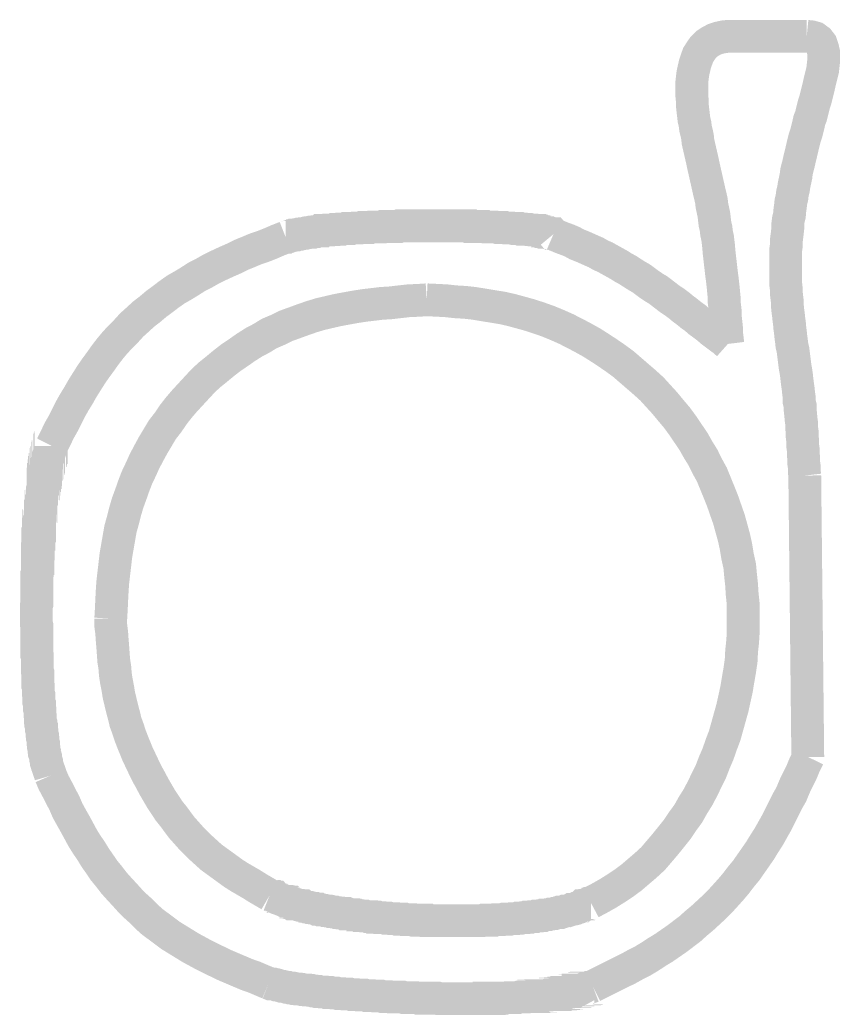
# Model space of a CAD drawing. Extents: x 0.54 to 10.46, y 0.74 to 7.76.
# Drawn here: x 8.7985 to 8.8852, y 5.8581 to 5.9634 of the extents above; entities that cross this region are included whole.
import ezdxf

# ---------------------------------------------------------------- set-up
doc = ezdxf.new("R2010")
doc.units = 0
doc.layers.get('0').update_dxf_attribs({"linetype": 'CONTINUOUS'})

msp = doc.modelspace()

# ---------------------------------------------------------------- linework, layer by layer
at = {"color": 0, "const_width": 0.00347}
for points in [[(8.87392, 5.96169), (8.87343, 5.96169), (8.87294, 5.96164), (8.87244, 5.96153), (8.87196, 5.96137), (8.87153, 5.96115), (8.87115, 5.96089), (8.87076, 5.9605), (8.8705, 5.96013), (8.87022, 5.95969), (8.87007, 5.95925), (8.8699, 5.95876), (8.86968, 5.95779), (8.86962, 5.95731), (8.86957, 5.95687), (8.86957, 5.95535), (8.86962, 5.95486), (8.86962, 5.95437), (8.86979, 5.9529), (8.8699, 5.95242), (8.86996, 5.95193), (8.87007, 5.9515), (8.87017, 5.95101), (8.87022, 5.95053), (8.87067, 5.94857), (8.87076, 5.94814), (8.87142, 5.94521), (8.87153, 5.94476), (8.87164, 5.94428), (8.87169, 5.94379), (8.8719, 5.94282), (8.87201, 5.94185), (8.87213, 5.94135), (8.87218, 5.94086), (8.87229, 5.94038), (8.87235, 5.93989), (8.8724, 5.93946), (8.87244, 5.93892), (8.87272, 5.93647), (8.87278, 5.93604), (8.87289, 5.93506), (8.87294, 5.93451), (8.87299, 5.93403), (8.87299, 5.93354), (8.87304, 5.93311), (8.8731, 5.93261), (8.8731, 5.93207), (8.87326, 5.93061), (8.87326, 5.93012), (8.87338, 5.92914)], [(8.87392, 5.96169), (8.88172, 5.96169)], [(8.88151, 5.91521), (8.88146, 5.91564), (8.88146, 5.91613), (8.8814, 5.91656), (8.8814, 5.91704), (8.88135, 5.91749), (8.88135, 5.91797), (8.88129, 5.9184), (8.88129, 5.91889), (8.88124, 5.91932), (8.88124, 5.91982), (8.88118, 5.92025), (8.88118, 5.92074), (8.88112, 5.92117), (8.88108, 5.92165), (8.88103, 5.9221), (8.88103, 5.92258), (8.88092, 5.92301), (8.88092, 5.9235), (8.88086, 5.92393), (8.88081, 5.92443), (8.88069, 5.92529), (8.88064, 5.92578), (8.88058, 5.92622), (8.88049, 5.92671), (8.88043, 5.92719), (8.88032, 5.92806), (8.88026, 5.92854), (8.88015, 5.92899), (8.8801, 5.92947), (8.88004, 5.9299), (8.87999, 5.93039), (8.87993, 5.93083), (8.87989, 5.93132), (8.87983, 5.93175), (8.87978, 5.93224), (8.87972, 5.93267), (8.87967, 5.93317), (8.87967, 5.9336), (8.87961, 5.93408), (8.87956, 5.93451), (8.87956, 5.93494), (8.8795, 5.93544), (8.8795, 5.93913), (8.87956, 5.93956), (8.87956, 5.94006), (8.87967, 5.94092), (8.87972, 5.9414), (8.87972, 5.94185), (8.87978, 5.94233), (8.87989, 5.94276), (8.87993, 5.94325), (8.87999, 5.94368), (8.88004, 5.94417), (8.88015, 5.94461), (8.88021, 5.9451), (8.88032, 5.94553), (8.88038, 5.94596), (8.88049, 5.94646), (8.88058, 5.94689), (8.88064, 5.94738), (8.88086, 5.94824), (8.88097, 5.94874), (8.88118, 5.9496), (8.88129, 5.95008), (8.88151, 5.95096), (8.88167, 5.95144), (8.88189, 5.95231), (8.882, 5.95281), (8.88217, 5.95324), (8.88249, 5.95454), (8.88265, 5.95503), (8.88297, 5.95632), (8.88308, 5.95682), (8.8834, 5.95811), (8.88351, 5.9591), (8.88351, 5.95996), (8.8834, 5.96044), (8.88325, 5.96089), (8.88297, 5.96126), (8.8826, 5.96153), (8.88222, 5.96164), (8.88172, 5.96169)], [(8.85493, 5.94075), (8.85488, 5.94081), (8.85476, 5.94081), (8.85476, 5.94081), (8.85476, 5.94081), (8.85465, 5.94086), (8.85465, 5.94086), (8.8546, 5.94086), (8.85449, 5.94092), (8.85449, 5.94092), (8.85444, 5.94092), (8.85433, 5.94092), (8.85433, 5.94092), (8.85428, 5.94092), (8.85417, 5.94097), (8.85417, 5.94097), (8.85411, 5.94097), (8.854, 5.94097), (8.854, 5.94097), (8.85394, 5.94103), (8.85385, 5.94103), (8.85385, 5.94103), (8.85368, 5.94103), (8.85363, 5.94108), (8.85351, 5.94108), (8.85351, 5.94108), (8.85351, 5.94108), (8.8534, 5.94108), (8.8534, 5.94108), (8.85335, 5.94114), (8.85325, 5.94114), (8.85325, 5.94114), (8.85308, 5.94114), (8.85303, 5.94114), (8.85292, 5.94119), (8.85292, 5.94119), (8.85292, 5.94119), (8.85275, 5.94119), (8.85275, 5.94119), (8.85275, 5.94119), (8.8526, 5.94119), (8.8526, 5.94119), (8.8526, 5.94119), (8.85243, 5.94125), (8.85243, 5.94125), (8.85243, 5.94125), (8.85226, 5.94125), (8.85226, 5.94125), (8.85226, 5.94125), (8.85215, 5.94125), (8.85215, 5.94125), (8.85211, 5.94125), (8.85194, 5.94129), (8.85194, 5.94129), (8.85178, 5.94129), (8.85178, 5.94129), (8.85167, 5.94129), (8.85167, 5.94129), (8.85151, 5.94129), (8.85146, 5.94129), (8.85135, 5.94135), (8.85135, 5.94135), (8.85101, 5.94135), (8.85101, 5.94135), (8.85086, 5.94135), (8.85086, 5.94135), (8.85069, 5.94135), (8.85053, 5.9414), (8.85053, 5.9414), (8.85042, 5.9414), (8.85042, 5.9414), (8.85021, 5.9414), (8.85021, 5.9414), (8.8501, 5.9414), (8.8501, 5.9414), (8.85004, 5.9414), (8.84993, 5.9414), (8.84993, 5.9414), (8.84978, 5.94146), (8.84972, 5.94146), (8.84961, 5.94146), (8.84961, 5.94146), (8.84956, 5.94146), (8.84944, 5.94146), (8.84944, 5.94146), (8.84928, 5.94146), (8.84928, 5.94146), (8.84913, 5.94146), (8.84913, 5.94146), (8.84913, 5.94146), (8.84896, 5.94146), (8.84896, 5.94146), (8.84879, 5.94151), (8.84879, 5.94151), (8.84868, 5.94151), (8.84868, 5.94151), (8.84864, 5.94151), (8.84847, 5.94151), (8.84847, 5.94151), (8.84847, 5.94151), (8.84831, 5.94151), (8.84831, 5.94151), (8.84831, 5.94151), (8.84819, 5.94151), (8.84819, 5.94151), (8.84814, 5.94151), (8.84804, 5.94151), (8.84804, 5.94151), (8.84799, 5.94151), (8.84788, 5.94151), (8.84788, 5.94151), (8.84782, 5.94151), (8.84771, 5.94157), (8.84771, 5.94157), (8.84771, 5.94157), (8.84754, 5.94157), (8.84754, 5.94157), (8.84754, 5.94157), (8.84739, 5.94157), (8.84739, 5.94157), (8.84722, 5.94157), (8.84722, 5.94157), (8.84706, 5.94157), (8.84706, 5.94157), (8.84706, 5.94157), (8.84694, 5.94157), (8.84694, 5.94157), (8.8469, 5.94157), (8.84674, 5.94157), (8.84674, 5.94157), (8.84657, 5.94157), (8.84657, 5.94157), (8.84646, 5.94157), (8.84646, 5.94157), (8.8464, 5.94157), (8.84631, 5.94157), (8.84631, 5.94157), (8.84614, 5.94157), (8.84608, 5.94163), (8.84597, 5.94163), (8.84597, 5.94163), (8.84597, 5.94163), (8.84581, 5.94163), (8.84581, 5.94163), (8.84565, 5.94163), (8.8456, 5.94163), (8.84549, 5.94163), (8.84549, 5.94163), (8.84532, 5.94163), (8.84532, 5.94163), (8.84517, 5.94163), (8.84517, 5.94163), (8.84483, 5.94163), (8.84483, 5.94163), (8.84472, 5.94163), (8.84472, 5.94163), (8.8444, 5.94163), (8.84435, 5.94163), (8.84424, 5.94163), (8.84424, 5.94163), (8.84375, 5.94163), (8.84369, 5.94163), (8.84358, 5.94163), (8.84358, 5.94163), (8.84125, 5.94163), (8.84119, 5.94163), (8.8411, 5.94163), (8.8411, 5.94163), (8.8406, 5.94163), (8.84056, 5.94163), (8.84044, 5.94163), (8.84044, 5.94163), (8.84011, 5.94163), (8.84011, 5.94163), (8.83996, 5.94163), (8.83996, 5.94163), (8.83963, 5.94163), (8.83963, 5.94163), (8.83946, 5.94163), (8.83946, 5.94163), (8.83936, 5.94163), (8.83931, 5.94163), (8.83914, 5.94163), (8.83914, 5.94163), (8.83903, 5.94163), (8.83897, 5.94163), (8.83886, 5.94163), (8.83886, 5.94163), (8.83871, 5.94163), (8.83865, 5.94163), (8.83854, 5.94157), (8.83854, 5.94157), (8.83849, 5.94157), (8.83837, 5.94157), (8.83837, 5.94157), (8.83822, 5.94157), (8.83817, 5.94157), (8.83806, 5.94157), (8.83806, 5.94157), (8.83806, 5.94157), (8.83789, 5.94157), (8.83789, 5.94157), (8.83772, 5.94157), (8.83772, 5.94157), (8.83757, 5.94157), (8.83757, 5.94157), (8.83757, 5.94157), (8.8374, 5.94157), (8.8374, 5.94157), (8.8374, 5.94157), (8.83729, 5.94157), (8.83729, 5.94157), (8.83713, 5.94157), (8.83708, 5.94157), (8.83697, 5.94157), (8.83697, 5.94157), (8.83692, 5.94157), (8.83681, 5.94151), (8.83681, 5.94151), (8.83675, 5.94151), (8.83664, 5.94151), (8.83664, 5.94151), (8.83664, 5.94151), (8.83649, 5.94151), (8.83649, 5.94151), (8.83643, 5.94151), (8.83632, 5.94151), (8.83632, 5.94151), (8.83626, 5.94151), (8.83615, 5.94151), (8.83615, 5.94151), (8.83615, 5.94151), (8.83599, 5.94151), (8.83599, 5.94151), (8.83599, 5.94151), (8.83583, 5.94151), (8.83583, 5.94151), (8.83583, 5.94151), (8.83567, 5.94151), (8.83567, 5.94151), (8.83567, 5.94151), (8.83556, 5.94146), (8.83556, 5.94146), (8.8355, 5.94146), (8.83539, 5.94146), (8.83539, 5.94146), (8.83535, 5.94146), (8.83524, 5.94146), (8.83524, 5.94146), (8.83507, 5.94146), (8.83501, 5.94146), (8.8349, 5.94146), (8.8349, 5.94146), (8.83485, 5.94146), (8.83475, 5.94146), (8.83475, 5.94146), (8.83469, 5.94146), (8.83458, 5.94146), (8.83458, 5.94146), (8.83442, 5.9414), (8.83442, 5.9414), (8.83425, 5.9414), (8.83425, 5.9414), (8.83425, 5.9414), (8.8341, 5.9414), (8.8341, 5.9414), (8.83393, 5.9414), (8.83393, 5.9414), (8.83382, 5.9414), (8.83382, 5.9414), (8.83365, 5.94135), (8.83361, 5.94135), (8.83344, 5.94135), (8.83344, 5.94135), (8.83344, 5.94135), (8.83333, 5.94135), (8.83333, 5.94135), (8.83328, 5.94135), (8.83317, 5.94135), (8.83317, 5.94135), (8.83311, 5.94135), (8.83301, 5.94135), (8.83301, 5.94135), (8.83285, 5.94135), (8.83268, 5.94129), (8.83268, 5.94129), (8.83251, 5.94129), (8.83251, 5.94129), (8.83219, 5.94129), (8.83219, 5.94129), (8.83208, 5.94125), (8.83208, 5.94125), (8.83192, 5.94125), (8.83188, 5.94125), (8.83176, 5.94125), (8.83176, 5.94125), (8.8316, 5.94125), (8.83143, 5.94119), (8.83138, 5.94119), (8.83128, 5.94119), (8.83128, 5.94119), (8.83122, 5.94119), (8.83111, 5.94119), (8.83111, 5.94119), (8.83094, 5.94119), (8.83089, 5.94119), (8.83078, 5.94114), (8.83078, 5.94114), (8.83078, 5.94114), (8.83062, 5.94114), (8.83062, 5.94114), (8.83062, 5.94114), (8.83046, 5.94114), (8.83046, 5.94114), (8.8304, 5.94114), (8.83035, 5.94108), (8.83035, 5.94108), (8.83018, 5.94108), (8.83014, 5.94108), (8.83003, 5.94108), (8.83003, 5.94108), (8.82997, 5.94108), (8.82986, 5.94103), (8.82986, 5.94103), (8.82981, 5.94103), (8.82969, 5.94103), (8.82969, 5.94103), (8.82969, 5.94103), (8.82954, 5.94097), (8.82954, 5.94097), (8.82949, 5.94097), (8.82938, 5.94097), (8.82938, 5.94097), (8.82938, 5.94097), (8.82921, 5.94097), (8.82921, 5.94097), (8.82904, 5.94092), (8.82904, 5.94092), (8.82894, 5.94092), (8.82894, 5.94092), (8.82889, 5.94092), (8.82872, 5.94086), (8.82872, 5.94086), (8.82872, 5.94086), (8.82861, 5.94086), (8.82861, 5.94086), (8.82844, 5.94081), (8.82844, 5.94081), (8.82829, 5.94081), (8.82829, 5.94081), (8.82813, 5.94075), (8.82813, 5.94075), (8.82796, 5.94075), (8.82796, 5.94075), (8.82796, 5.94075), (8.82781, 5.94069), (8.82781, 5.94069), (8.82781, 5.94069), (8.82764, 5.94069), (8.82764, 5.94069), (8.82764, 5.94069), (8.82753, 5.94065), (8.82753, 5.94065), (8.82736, 5.94065), (8.82731, 5.94065), (8.82721, 5.9406), (8.82721, 5.9406), (8.82715, 5.9406), (8.82704, 5.94054), (8.82704, 5.94054), (8.82699, 5.94054), (8.82687, 5.94049), (8.82687, 5.94049), (8.82687, 5.94049), (8.82676, 5.94043), (8.82676, 5.94043), (8.82671, 5.94043), (8.82661, 5.94043), (8.82661, 5.94043)], [(8.87338, 5.92914), (8.87294, 5.92953), (8.87164, 5.9305), (8.87121, 5.93088), (8.87033, 5.93153), (8.86996, 5.93186), (8.86951, 5.93218), (8.86903, 5.93257), (8.8686, 5.93289), (8.86822, 5.93321), (8.86778, 5.93354), (8.86729, 5.93386), (8.866, 5.93485), (8.86556, 5.93511), (8.86507, 5.93544), (8.86421, 5.93608), (8.86372, 5.93636), (8.86322, 5.93668), (8.86279, 5.93696), (8.86231, 5.93722), (8.86187, 5.9375), (8.8604, 5.93832), (8.85992, 5.93853), (8.85943, 5.93881), (8.85796, 5.93946), (8.85742, 5.93967), (8.85693, 5.93994), (8.85644, 5.94015), (8.85596, 5.94032), (8.85542, 5.94054), (8.85493, 5.94075)], [(8.82661, 5.94043), (8.82579, 5.94011), (8.82503, 5.93978), (8.82422, 5.93946), (8.8234, 5.93918), (8.82264, 5.93886), (8.82183, 5.93853), (8.82107, 5.93815), (8.82032, 5.93782), (8.8195, 5.93744), (8.81874, 5.93707), (8.81799, 5.93664), (8.81722, 5.93625), (8.81646, 5.93576), (8.81575, 5.93533), (8.815, 5.9349), (8.81429, 5.9344), (8.81358, 5.93386), (8.81293, 5.93338), (8.81228, 5.93283), (8.81158, 5.93229), (8.81093, 5.93169), (8.81033, 5.93115), (8.80974, 5.9305), (8.80914, 5.9299), (8.80854, 5.92925), (8.808, 5.9286), (8.80751, 5.92796), (8.80701, 5.92725), (8.80653, 5.9266), (8.80604, 5.92589), (8.80556, 5.92513), (8.80512, 5.92443), (8.80469, 5.92367), (8.80425, 5.92296), (8.80382, 5.92219), (8.80306, 5.92068), (8.80263, 5.91992), (8.80225, 5.91911), (8.80186, 5.91835)], [(8.80811, 5.90007), (8.80817, 5.90104), (8.80821, 5.90196), (8.80826, 5.90294), (8.80832, 5.90386), (8.80843, 5.90483), (8.80854, 5.90576), (8.80865, 5.90674), (8.80897, 5.90858), (8.80914, 5.90956), (8.8094, 5.91049), (8.80963, 5.9114), (8.8099, 5.91233), (8.81022, 5.91319), (8.81054, 5.91411), (8.81088, 5.91499), (8.81131, 5.9159), (8.81168, 5.91672), (8.81213, 5.91758), (8.81261, 5.91846), (8.81358, 5.92008), (8.81418, 5.92085), (8.81472, 5.92165), (8.81532, 5.92242), (8.81592, 5.92312), (8.81788, 5.92524), (8.81858, 5.92589), (8.81933, 5.92649), (8.82004, 5.92708), (8.82081, 5.92768), (8.82161, 5.92822), (8.82238, 5.92876), (8.82324, 5.92931), (8.82406, 5.92974), (8.82487, 5.93024), (8.82574, 5.93061), (8.82661, 5.93104), (8.82753, 5.93137), (8.8284, 5.93169), (8.82932, 5.93201), (8.83024, 5.93229), (8.83208, 5.93272), (8.83393, 5.93306), (8.8349, 5.93321), (8.83675, 5.93343), (8.83772, 5.93349), (8.83865, 5.9336), (8.83963, 5.93371), (8.8406, 5.93375), (8.84153, 5.93381)], [(8.84153, 5.93381), (8.84358, 5.93371), (8.84457, 5.9336), (8.8456, 5.93354), (8.84657, 5.93343), (8.8476, 5.93326), (8.84956, 5.93294), (8.85053, 5.93272), (8.85249, 5.93218), (8.85346, 5.93186), (8.85439, 5.93153), (8.85531, 5.93115), (8.85628, 5.93072), (8.85715, 5.93028), (8.85807, 5.92979), (8.85894, 5.92931), (8.85981, 5.92876), (8.86063, 5.92822), (8.86149, 5.92763), (8.86231, 5.92703), (8.86458, 5.92507), (8.86535, 5.92437), (8.86604, 5.92361), (8.86669, 5.9229), (8.86735, 5.9221), (8.868, 5.92133), (8.8686, 5.92051), (8.86914, 5.91971), (8.86974, 5.91883), (8.87022, 5.91797), (8.87076, 5.9171), (8.87121, 5.91618), (8.87169, 5.91531), (8.87244, 5.91347), (8.87283, 5.91249), (8.87315, 5.91157), (8.87349, 5.9106), (8.87403, 5.90864), (8.87424, 5.90767), (8.8744, 5.90668), (8.87463, 5.90565), (8.87472, 5.90468), (8.87483, 5.90365), (8.87489, 5.90267), (8.875, 5.90164), (8.875, 5.8986), (8.87494, 5.89763), (8.87483, 5.8966), (8.87478, 5.89561), (8.87463, 5.89458), (8.87446, 5.89361), (8.87429, 5.89258), (8.87386, 5.89063), (8.87304, 5.88769), (8.87267, 5.88672), (8.87235, 5.88579), (8.87196, 5.88488), (8.87158, 5.8839), (8.87115, 5.88303), (8.87071, 5.88211), (8.87022, 5.88118), (8.86968, 5.88032), (8.86919, 5.87944), (8.8686, 5.87864), (8.86806, 5.87782), (8.86675, 5.87619), (8.86546, 5.87468), (8.86469, 5.87397), (8.86317, 5.87267), (8.86236, 5.87207), (8.86154, 5.87153), (8.86068, 5.87099), (8.85981, 5.8705), (8.85889, 5.87001)], [(8.80181, 5.91835), (8.80181, 5.91835), (8.80181, 5.91818), (8.80181, 5.91818), (8.80176, 5.91818), (8.80176, 5.91803), (8.80176, 5.91803), (8.80171, 5.91803), (8.80171, 5.91786), (8.80171, 5.91786), (8.80165, 5.91786), (8.80165, 5.91769), (8.80165, 5.91769), (8.80165, 5.91769), (8.8016, 5.91754), (8.8016, 5.91754), (8.8016, 5.91754), (8.80154, 5.91737), (8.80154, 5.91737), (8.80154, 5.91737), (8.80154, 5.91721), (8.80154, 5.91721), (8.80149, 5.91721), (8.80149, 5.91704), (8.80149, 5.91704), (8.80143, 5.91704), (8.80143, 5.91689), (8.80143, 5.91689), (8.80143, 5.91689), (8.80137, 5.91672), (8.80137, 5.91672), (8.80137, 5.91672), (8.80137, 5.91656), (8.80137, 5.91656), (8.80132, 5.91656), (8.80132, 5.91639), (8.80132, 5.91639), (8.80126, 5.91639), (8.80126, 5.91618), (8.80126, 5.91618), (8.80126, 5.91618), (8.80122, 5.91601), (8.80122, 5.91601), (8.80122, 5.91601), (8.80122, 5.91585), (8.80122, 5.91585), (8.80117, 5.91585), (8.80117, 5.91569), (8.80117, 5.91569), (8.80117, 5.91569), (8.80117, 5.91553), (8.80117, 5.91553), (8.80111, 5.91553), (8.80111, 5.91536), (8.80111, 5.91536), (8.80111, 5.91536), (8.80111, 5.91521), (8.80111, 5.91521), (8.80106, 5.91521), (8.80106, 5.91504), (8.80106, 5.91504), (8.80106, 5.91482), (8.801, 5.91482), (8.801, 5.91465), (8.801, 5.91465), (8.801, 5.91465), (8.801, 5.9145), (8.801, 5.9145), (8.801, 5.9145), (8.801, 5.91433), (8.801, 5.91433), (8.80094, 5.91433), (8.80094, 5.91417), (8.80094, 5.91417), (8.80094, 5.91417), (8.80094, 5.91401), (8.80094, 5.91401), (8.80094, 5.91396), (8.80089, 5.91379), (8.80089, 5.91379), (8.80089, 5.91379), (8.80089, 5.91363), (8.80089, 5.91363), (8.80089, 5.91363), (8.80089, 5.91347), (8.80089, 5.91347), (8.80089, 5.91347), (8.80083, 5.91331), (8.80083, 5.91331), (8.80083, 5.91331), (8.80083, 5.91314), (8.80083, 5.91314), (8.80083, 5.91314), (8.80083, 5.91297), (8.80083, 5.91297), (8.80083, 5.91297), (8.80078, 5.91282), (8.80078, 5.91282), (8.80078, 5.91276), (8.80078, 5.9126), (8.80078, 5.9126), (8.80078, 5.9126), (8.80078, 5.91243), (8.80078, 5.91243), (8.80078, 5.91243), (8.80072, 5.91228), (8.80072, 5.91228), (8.80072, 5.91228), (8.80072, 5.91211), (8.80072, 5.91211), (8.80072, 5.91211), (8.80072, 5.91194), (8.80072, 5.91194), (8.80067, 5.91194), (8.80067, 5.91178), (8.80067, 5.91178), (8.80067, 5.91174), (8.80067, 5.91157), (8.80067, 5.91157), (8.80067, 5.9114), (8.80067, 5.9114), (8.80063, 5.91124), (8.80063, 5.91124), (8.80063, 5.91124), (8.80063, 5.91108), (8.80063, 5.91108), (8.80063, 5.91108), (8.80063, 5.91092), (8.80063, 5.91092), (8.80063, 5.91092), (8.80063, 5.91075), (8.80063, 5.91075), (8.80063, 5.91075), (8.80057, 5.9106), (8.80057, 5.9106), (8.80057, 5.91038), (8.80057, 5.91038), (8.80057, 5.91021), (8.80057, 5.91021), (8.80057, 5.91021), (8.80057, 5.91004), (8.80057, 5.91004), (8.80057, 5.91004), (8.80057, 5.90989), (8.80057, 5.90989), (8.80051, 5.90989), (8.80051, 5.90972), (8.80051, 5.90972), (8.80051, 5.90967), (8.80051, 5.9095), (8.80051, 5.9095), (8.80051, 5.9095), (8.80051, 5.90935), (8.80051, 5.90935), (8.80051, 5.90918), (8.80051, 5.90918), (8.80051, 5.90901), (8.80051, 5.90901), (8.80046, 5.90901), (8.80046, 5.90886), (8.80046, 5.90886), (8.80046, 5.90886), (8.80046, 5.90869), (8.80046, 5.90869), (8.80046, 5.90847), (8.80046, 5.90847), (8.80046, 5.90831), (8.80046, 5.90831), (8.80046, 5.90831), (8.80046, 5.90815), (8.80046, 5.90815), (8.80046, 5.90799), (8.8004, 5.90799), (8.8004, 5.90782), (8.8004, 5.90782), (8.8004, 5.90776), (8.8004, 5.90761), (8.8004, 5.90761), (8.8004, 5.90744), (8.8004, 5.90744), (8.8004, 5.90728), (8.8004, 5.90728), (8.8004, 5.90712), (8.8004, 5.90712), (8.8004, 5.90696), (8.8004, 5.90696), (8.8004, 5.90679), (8.8004, 5.90679), (8.8004, 5.90663), (8.8004, 5.90663), (8.8004, 5.90642), (8.80035, 5.90642), (8.80035, 5.90625), (8.80035, 5.90625), (8.80035, 5.90608), (8.80035, 5.90608), (8.80035, 5.90593), (8.80035, 5.90593), (8.80035, 5.90576), (8.80035, 5.90576), (8.80035, 5.9056), (8.80035, 5.9056), (8.80035, 5.90522), (8.80035, 5.90522), (8.80035, 5.90506), (8.80035, 5.90506), (8.80035, 5.90489), (8.80035, 5.90489), (8.80029, 5.90474), (8.80029, 5.90474), (8.80029, 5.90435), (8.80029, 5.90435), (8.80029, 5.90419), (8.80029, 5.90419), (8.80029, 5.90369), (8.80029, 5.90365), (8.80029, 5.90349), (8.80029, 5.90349), (8.80029, 5.90283), (8.80029, 5.90283), (8.80029, 5.90267), (8.80029, 5.90267), (8.80029, 5.90158), (8.80029, 5.90158), (8.80024, 5.90142), (8.80024, 5.90142), (8.80024, 5.89953), (8.80024, 5.89953), (8.80029, 5.89936), (8.80029, 5.89936), (8.80029, 5.89817), (8.80029, 5.89817), (8.80029, 5.898), (8.80029, 5.898), (8.80029, 5.89729), (8.80029, 5.89729), (8.80029, 5.89714), (8.80029, 5.89714), (8.80029, 5.89681), (8.80029, 5.89675), (8.80029, 5.8966), (8.80029, 5.8966), (8.80029, 5.89626), (8.80029, 5.89626), (8.80035, 5.89611), (8.80035, 5.89611), (8.80035, 5.89572), (8.80035, 5.89572), (8.80035, 5.89556), (8.80035, 5.89556), (8.80035, 5.8954), (8.80035, 5.8954), (8.80035, 5.89524), (8.80035, 5.89524), (8.80035, 5.89486), (8.80035, 5.89486), (8.80035, 5.89469), (8.80035, 5.89469), (8.80035, 5.89453), (8.80035, 5.89453), (8.8004, 5.89437), (8.8004, 5.89437), (8.8004, 5.89421), (8.8004, 5.89421), (8.8004, 5.89404), (8.8004, 5.89404), (8.8004, 5.89388), (8.8004, 5.89382), (8.8004, 5.89367), (8.8004, 5.89367), (8.8004, 5.89367), (8.8004, 5.8935), (8.8004, 5.8935), (8.8004, 5.89333), (8.8004, 5.89333), (8.8004, 5.89318), (8.8004, 5.89318), (8.8004, 5.89301), (8.8004, 5.89301), (8.80046, 5.89285), (8.80046, 5.89285), (8.80046, 5.89279), (8.80046, 5.89264), (8.80046, 5.89264), (8.80046, 5.89264), (8.80046, 5.89247), (8.80046, 5.89247), (8.80046, 5.89231), (8.80046, 5.89231), (8.80046, 5.89214), (8.80046, 5.89214), (8.80046, 5.89214), (8.80051, 5.89199), (8.80051, 5.89199), (8.80051, 5.89193), (8.80051, 5.89176), (8.80051, 5.89176), (8.80051, 5.8916), (8.80051, 5.8916), (8.80051, 5.89144), (8.80051, 5.89144), (8.80051, 5.89144), (8.80051, 5.89128), (8.80051, 5.89128), (8.80051, 5.89128), (8.80057, 5.89111), (8.80057, 5.89111), (8.80057, 5.89111), (8.80057, 5.89094), (8.80057, 5.89094), (8.80057, 5.8909), (8.80057, 5.89074), (8.80057, 5.89074), (8.80057, 5.89074), (8.80057, 5.89057), (8.80057, 5.89057), (8.80057, 5.89057), (8.80063, 5.8904), (8.80063, 5.8904), (8.80063, 5.8904), (8.80063, 5.89025), (8.80063, 5.89025), (8.80063, 5.89025), (8.80063, 5.89008), (8.80063, 5.89008), (8.80063, 5.89008), (8.80063, 5.88992), (8.80063, 5.88992), (8.80063, 5.88986), (8.80067, 5.88971), (8.80067, 5.88971), (8.80067, 5.88971), (8.80067, 5.88954), (8.80067, 5.88954), (8.80067, 5.88954), (8.80067, 5.88938), (8.80067, 5.88938), (8.80067, 5.88938), (8.80067, 5.88921), (8.80067, 5.88921), (8.80067, 5.88921), (8.80072, 5.88906), (8.80072, 5.88906), (8.80072, 5.88906), (8.80072, 5.88889), (8.80072, 5.88889), (8.80072, 5.88889), (8.80078, 5.88872), (8.80078, 5.88872), (8.80078, 5.88867), (8.80078, 5.88851), (8.80078, 5.88851), (8.80078, 5.88851), (8.80078, 5.88835), (8.80078, 5.88835), (8.80078, 5.88835), (8.80083, 5.88818), (8.80083, 5.88818), (8.80083, 5.88818), (8.80083, 5.88803), (8.80083, 5.88803), (8.80083, 5.88786), (8.80083, 5.88786), (8.80089, 5.88769), (8.80089, 5.88769), (8.80089, 5.88764), (8.80089, 5.88747), (8.80089, 5.88747), (8.80089, 5.88747), (8.80094, 5.88732), (8.80094, 5.88732), (8.80094, 5.88732), (8.80094, 5.88715), (8.80094, 5.88715), (8.80094, 5.88715), (8.80094, 5.88699), (8.80094, 5.88699), (8.80094, 5.88699), (8.801, 5.88683), (8.801, 5.88683), (8.801, 5.88683), (8.801, 5.88667), (8.801, 5.88667), (8.801, 5.88667), (8.801, 5.8865), (8.801, 5.8865), (8.801, 5.8865), (8.80106, 5.88629), (8.80106, 5.88629), (8.80106, 5.88612), (8.80106, 5.88612), (8.80111, 5.88596), (8.80111, 5.88596), (8.80111, 5.88596), (8.80111, 5.88579), (8.80111, 5.88579), (8.80111, 5.88579), (8.80117, 5.88564), (8.80117, 5.88564), (8.80117, 5.88564), (8.80122, 5.88547), (8.80122, 5.88547), (8.80122, 5.88547), (8.80122, 5.88531), (8.80122, 5.88531), (8.80122, 5.88525), (8.80126, 5.8851), (8.80126, 5.8851), (8.80126, 5.8851), (8.80132, 5.88493), (8.80132, 5.88493), (8.80132, 5.88493), (8.80132, 5.88476), (8.80132, 5.88476), (8.80132, 5.88476), (8.80137, 5.8846), (8.80137, 5.8846), (8.80137, 5.8846), (8.80143, 5.88444), (8.80143, 5.88444), (8.80154, 5.88411), (8.80154, 5.88411), (8.8016, 5.88396), (8.8016, 5.88396), (8.80165, 5.88379), (8.80165, 5.88379), (8.80171, 5.88363), (8.80171, 5.88363), (8.80171, 5.88363), (8.80176, 5.88346), (8.80176, 5.88346)], [(8.88183, 5.88542), (8.88151, 5.91521)], [(8.82493, 5.87082), (8.82363, 5.87158), (8.82303, 5.87196), (8.82172, 5.87272), (8.82112, 5.8731), (8.81874, 5.87483), (8.81765, 5.87582), (8.81657, 5.8769), (8.8156, 5.87799), (8.81472, 5.87918), (8.81424, 5.87978), (8.81386, 5.88037), (8.81342, 5.88103), (8.81267, 5.88232), (8.81233, 5.88297), (8.81196, 5.88363), (8.81164, 5.88428), (8.81131, 5.88499), (8.81099, 5.88564), (8.81071, 5.88633), (8.81044, 5.88699), (8.81017, 5.88769), (8.80994, 5.8884), (8.80968, 5.88911), (8.80951, 5.88981), (8.80931, 5.89057), (8.80897, 5.89199), (8.80886, 5.89268), (8.80871, 5.89344), (8.8086, 5.89415), (8.80854, 5.89492), (8.80843, 5.89561), (8.80832, 5.89714), (8.80826, 5.89785), (8.80821, 5.8986), (8.80811, 5.89936), (8.80811, 5.90007)], [(8.8591, 5.86117), (8.8629, 5.86307), (8.86367, 5.8635), (8.86442, 5.86388), (8.86513, 5.86431), (8.86589, 5.86481), (8.8666, 5.86524), (8.868, 5.86621), (8.86871, 5.86675), (8.86936, 5.86724), (8.87001, 5.86783), (8.87067, 5.86838), (8.87196, 5.86957), (8.87256, 5.87017), (8.87315, 5.87082), (8.87369, 5.87142), (8.87424, 5.87207), (8.87478, 5.87278), (8.87532, 5.87343), (8.87679, 5.87554), (8.87722, 5.87625), (8.87771, 5.87701), (8.8781, 5.87771), (8.87853, 5.87847), (8.87967, 5.88075), (8.8801, 5.88151), (8.88043, 5.88232), (8.88118, 5.88385), (8.88151, 5.88465), (8.88189, 5.88542)], [(8.80176, 5.88346), (8.80208, 5.88271), (8.80246, 5.882), (8.80285, 5.88124), (8.80322, 5.88053), (8.80354, 5.87978), (8.80393, 5.87907), (8.80436, 5.87831), (8.80512, 5.8769), (8.80556, 5.87619), (8.80604, 5.87549), (8.80647, 5.87478), (8.80692, 5.87414), (8.8074, 5.87343), (8.80794, 5.87278), (8.80843, 5.87213), (8.80897, 5.87153), (8.80957, 5.87088), (8.81011, 5.87028), (8.81071, 5.86968), (8.81131, 5.86914), (8.8119, 5.86854), (8.8125, 5.868), (8.81446, 5.86654), (8.81657, 5.86524), (8.81799, 5.86447), (8.81874, 5.8641), (8.81944, 5.86376), (8.82021, 5.86339), (8.82249, 5.86242), (8.82329, 5.86214), (8.82482, 5.86149)], [(8.85889, 5.87001), (8.85883, 5.87001), (8.85872, 5.86996), (8.85872, 5.86996), (8.85867, 5.86996), (8.85861, 5.8699), (8.85861, 5.8699), (8.85856, 5.8699), (8.85846, 5.86985), (8.85846, 5.86985), (8.8584, 5.86985), (8.85829, 5.86979), (8.85829, 5.86979), (8.85824, 5.86979), (8.85812, 5.86974), (8.85812, 5.86974), (8.85807, 5.86974), (8.85796, 5.86968), (8.85796, 5.86968), (8.85792, 5.86968), (8.85781, 5.86957), (8.85781, 5.86957), (8.85781, 5.86957), (8.85764, 5.86951), (8.85764, 5.86951), (8.85747, 5.86947), (8.85747, 5.86947), (8.85736, 5.86942), (8.85736, 5.86942), (8.85732, 5.86942), (8.85721, 5.86936), (8.85721, 5.86936), (8.85704, 5.86931), (8.85699, 5.86931), (8.85688, 5.86931), (8.85688, 5.86931), (8.85682, 5.86931), (8.85672, 5.86925), (8.85672, 5.86925), (8.85639, 5.86914), (8.85622, 5.86914), (8.85618, 5.86914), (8.85607, 5.86908), (8.85607, 5.86908), (8.85607, 5.86908), (8.8559, 5.86903), (8.8559, 5.86903), (8.8559, 5.86903), (8.85574, 5.86903), (8.85574, 5.86903), (8.85568, 5.86903), (8.85558, 5.86897), (8.85558, 5.86897), (8.85542, 5.86897), (8.85536, 5.86897), (8.85525, 5.86893), (8.85525, 5.86893), (8.85508, 5.86887), (8.85508, 5.86887), (8.85493, 5.86887), (8.85493, 5.86887), (8.85476, 5.86882), (8.85476, 5.86882), (8.8546, 5.86882), (8.8546, 5.86882), (8.85444, 5.86876), (8.85428, 5.86876), (8.85411, 5.86871), (8.85394, 5.86871), (8.85389, 5.86871), (8.85379, 5.86865), (8.85379, 5.86865), (8.85363, 5.86865), (8.85357, 5.86865), (8.85346, 5.8686), (8.85346, 5.8686), (8.85331, 5.8686), (8.85331, 5.8686), (8.85314, 5.8686), (8.85314, 5.8686), (8.85308, 5.8686), (8.85297, 5.86854), (8.85297, 5.86854), (8.85292, 5.86854), (8.85281, 5.86854), (8.85281, 5.86854), (8.85275, 5.86854), (8.85265, 5.86854), (8.85265, 5.86854), (8.8526, 5.86854), (8.85249, 5.86849), (8.85249, 5.86849), (8.85232, 5.86849), (8.85226, 5.86849), (8.85215, 5.86849), (8.85215, 5.86849), (8.85211, 5.86849), (8.852, 5.86843), (8.852, 5.86843), (8.85183, 5.86843), (8.85178, 5.86843), (8.85167, 5.86843), (8.85167, 5.86843), (8.85151, 5.86838), (8.85113, 5.86838), (8.85113, 5.86838), (8.85101, 5.86833), (8.85101, 5.86833), (8.85086, 5.86833), (8.85081, 5.86833), (8.85064, 5.86833), (8.85064, 5.86833), (8.85047, 5.86833), (8.85032, 5.86828), (8.85032, 5.86828), (8.85015, 5.86828), (8.85015, 5.86828), (8.84999, 5.86828), (8.84999, 5.86828), (8.84983, 5.86828), (8.84983, 5.86828), (8.84983, 5.86828), (8.84967, 5.86828), (8.84967, 5.86828), (8.8495, 5.86822), (8.84944, 5.86822), (8.84933, 5.86822), (8.84933, 5.86822), (8.84918, 5.86822), (8.84918, 5.86822), (8.84901, 5.86822), (8.84901, 5.86822), (8.84885, 5.86822), (8.84879, 5.86822), (8.84868, 5.86817), (8.84868, 5.86817), (8.84864, 5.86817), (8.84853, 5.86817), (8.84853, 5.86817), (8.84847, 5.86817), (8.84836, 5.86817), (8.84836, 5.86817), (8.84831, 5.86817), (8.84819, 5.86817), (8.84819, 5.86817), (8.84814, 5.86817), (8.84804, 5.86817), (8.84804, 5.86817), (8.84799, 5.86817), (8.84782, 5.86817), (8.84782, 5.86817), (8.84782, 5.86817), (8.84765, 5.86817), (8.84765, 5.86817), (8.84765, 5.86817), (8.84754, 5.86817), (8.84754, 5.86817), (8.8475, 5.86817), (8.84733, 5.86811), (8.84733, 5.86811), (8.84733, 5.86811), (8.84717, 5.86811), (8.84717, 5.86811), (8.84717, 5.86811), (8.847, 5.86811), (8.847, 5.86811), (8.84685, 5.86811), (8.84685, 5.86811), (8.84668, 5.86811), (8.84668, 5.86811), (8.84662, 5.86811), (8.84651, 5.86811), (8.84651, 5.86811), (8.84636, 5.86811), (8.84636, 5.86811), (8.84619, 5.86811), (8.84619, 5.86811), (8.84586, 5.86811), (8.84581, 5.86811), (8.84571, 5.86811), (8.84571, 5.86811), (8.84538, 5.86811), (8.84532, 5.86811), (8.84521, 5.86811), (8.84521, 5.86811), (8.84386, 5.86811), (8.84386, 5.86811), (8.84369, 5.86811), (8.84369, 5.86811), (8.84338, 5.86811), (8.84332, 5.86811), (8.84321, 5.86811), (8.84321, 5.86811), (8.84289, 5.86811), (8.84283, 5.86811), (8.84272, 5.86811), (8.84272, 5.86811), (8.84256, 5.86811), (8.8425, 5.86811), (8.84239, 5.86811), (8.84239, 5.86811), (8.84224, 5.86811), (8.84218, 5.86811), (8.84201, 5.86811), (8.84201, 5.86811), (8.84201, 5.86811), (8.84185, 5.86811), (8.84185, 5.86811), (8.84174, 5.86811), (8.84169, 5.86811), (8.84153, 5.86811), (8.84153, 5.86811), (8.84147, 5.86817), (8.84136, 5.86817), (8.84136, 5.86817), (8.84136, 5.86817), (8.84119, 5.86817), (8.84119, 5.86817), (8.84119, 5.86817), (8.84104, 5.86817), (8.84104, 5.86817), (8.84104, 5.86817), (8.84088, 5.86817), (8.84088, 5.86817), (8.84088, 5.86817), (8.84071, 5.86817), (8.84071, 5.86817), (8.84071, 5.86817), (8.84056, 5.86817), (8.84056, 5.86817), (8.84056, 5.86817), (8.84039, 5.86817), (8.84039, 5.86817), (8.84033, 5.86817), (8.84022, 5.86817), (8.84022, 5.86817), (8.84017, 5.86817), (8.84006, 5.86822), (8.84006, 5.86822), (8.84006, 5.86822), (8.8399, 5.86822), (8.8399, 5.86822), (8.83985, 5.86822), (8.83974, 5.86822), (8.83974, 5.86822), (8.83968, 5.86822), (8.83957, 5.86822), (8.83957, 5.86822), (8.83951, 5.86822), (8.83942, 5.86822), (8.83942, 5.86822), (8.83925, 5.86822), (8.83919, 5.86822), (8.83908, 5.86828), (8.83908, 5.86828), (8.83903, 5.86828), (8.83892, 5.86828), (8.83892, 5.86828), (8.83876, 5.86828), (8.83871, 5.86828), (8.83854, 5.86828), (8.83854, 5.86828), (8.83837, 5.86828), (8.83826, 5.86833), (8.83822, 5.86833), (8.83806, 5.86833), (8.83806, 5.86833), (8.83772, 5.86833), (8.83757, 5.86838), (8.83724, 5.86838), (8.83724, 5.86838), (8.83708, 5.86838), (8.83708, 5.86838), (8.83692, 5.86843), (8.83643, 5.86843), (8.83637, 5.86843), (8.83626, 5.86849), (8.83626, 5.86849), (8.8361, 5.86849), (8.83604, 5.86849), (8.83594, 5.86849), (8.83594, 5.86849), (8.83578, 5.86849), (8.83572, 5.86854), (8.83561, 5.86854), (8.83561, 5.86854), (8.83544, 5.86854), (8.83539, 5.86854), (8.83529, 5.86854), (8.83529, 5.86854), (8.83524, 5.86854), (8.83507, 5.8686), (8.83507, 5.8686), (8.83507, 5.8686), (8.8349, 5.8686), (8.8349, 5.8686), (8.83479, 5.8686), (8.83475, 5.8686), (8.83458, 5.86865), (8.83458, 5.86865), (8.83458, 5.86865), (8.83442, 5.86865), (8.83442, 5.86865), (8.83442, 5.86865), (8.83431, 5.86865), (8.83431, 5.86865), (8.83425, 5.86865), (8.83415, 5.86871), (8.83415, 5.86871), (8.8341, 5.86871), (8.83393, 5.86871), (8.83393, 5.86871), (8.83393, 5.86871), (8.83376, 5.86871), (8.83376, 5.86871), (8.83371, 5.86876), (8.83361, 5.86876), (8.83361, 5.86876), (8.83361, 5.86876), (8.83344, 5.86876), (8.83344, 5.86876), (8.83344, 5.86876), (8.83328, 5.86882), (8.83328, 5.86882), (8.83328, 5.86882), (8.83311, 5.86882), (8.83311, 5.86882), (8.83296, 5.86882), (8.8329, 5.86887), (8.83279, 5.86887), (8.83279, 5.86887), (8.83279, 5.86887), (8.83262, 5.86887), (8.83262, 5.86887), (8.83247, 5.86893), (8.83231, 5.86893), (8.83225, 5.86893), (8.83214, 5.86897), (8.83214, 5.86897), (8.83197, 5.86897), (8.83182, 5.86903), (8.83165, 5.86903), (8.83149, 5.86908), (8.83132, 5.86908), (8.83117, 5.86914), (8.831, 5.86914), (8.83083, 5.86919), (8.83068, 5.86919), (8.83068, 5.86919), (8.83051, 5.86925), (8.83051, 5.86925), (8.83035, 5.86925), (8.83029, 5.86925), (8.83018, 5.86931), (8.83018, 5.86931), (8.83003, 5.86931), (8.82997, 5.86936), (8.82986, 5.86936), (8.82986, 5.86936), (8.82981, 5.86936), (8.82969, 5.86942), (8.82969, 5.86942), (8.82969, 5.86942), (8.82954, 5.86942), (8.82954, 5.86942), (8.82954, 5.86942), (8.82938, 5.86947), (8.82938, 5.86947), (8.82932, 5.86947), (8.82921, 5.86951), (8.82921, 5.86951), (8.82915, 5.86951), (8.82904, 5.86951), (8.82904, 5.86951), (8.82889, 5.86957), (8.82883, 5.86957), (8.82872, 5.86963), (8.82872, 5.86963), (8.82856, 5.86963), (8.8285, 5.86968), (8.8284, 5.86968), (8.8284, 5.86968), (8.82824, 5.86974), (8.82818, 5.86974), (8.82807, 5.86974), (8.82807, 5.86974), (8.8279, 5.86979), (8.8279, 5.86979), (8.82775, 5.86985), (8.82775, 5.86985), (8.82758, 5.8699), (8.82742, 5.8699), (8.82736, 5.86996), (8.82731, 5.86996), (8.82731, 5.86996), (8.82726, 5.87001), (8.82715, 5.87001), (8.82715, 5.87001), (8.8271, 5.87007), (8.82693, 5.87007), (8.82693, 5.87007), (8.82687, 5.87011), (8.82676, 5.87011), (8.82676, 5.87011), (8.82671, 5.87017), (8.82667, 5.87017), (8.82667, 5.87017), (8.8265, 5.87022), (8.82644, 5.87022), (8.82633, 5.87028), (8.82633, 5.87028), (8.82628, 5.87028), (8.82617, 5.87033), (8.82617, 5.87033), (8.82601, 5.87039), (8.82601, 5.87039), (8.82585, 5.87044), (8.82585, 5.87044), (8.82585, 5.87044), (8.82568, 5.8705), (8.82568, 5.8705), (8.82568, 5.8705), (8.82557, 5.87056), (8.82557, 5.87056), (8.82553, 5.87061), (8.82542, 5.87061), (8.82542, 5.87061), (8.82536, 5.87067), (8.82525, 5.87067), (8.82525, 5.87067), (8.82508, 5.87076), (8.82508, 5.87076), (8.82493, 5.87082), (8.82493, 5.87082)], [(8.82482, 5.86149), (8.82482, 5.86149), (8.82497, 5.86143), (8.82497, 5.86143), (8.82514, 5.86143), (8.82514, 5.86143), (8.82531, 5.86139), (8.82531, 5.86139), (8.82536, 5.86139), (8.82553, 5.86133), (8.82553, 5.86133), (8.82553, 5.86133), (8.82568, 5.86133), (8.82568, 5.86133), (8.82568, 5.86133), (8.82585, 5.86128), (8.82585, 5.86128), (8.82585, 5.86128), (8.82601, 5.86122), (8.82601, 5.86122), (8.82617, 5.86117), (8.82617, 5.86117), (8.82633, 5.86117), (8.82633, 5.86117), (8.82633, 5.86117), (8.82656, 5.86111), (8.82656, 5.86111), (8.82656, 5.86111), (8.82671, 5.86106), (8.82671, 5.86106), (8.82671, 5.86106), (8.82687, 5.86106), (8.82687, 5.86106), (8.82687, 5.86106), (8.82704, 5.861), (8.82704, 5.861), (8.8271, 5.861), (8.82726, 5.861), (8.82726, 5.861), (8.82726, 5.861), (8.82742, 5.86094), (8.82742, 5.86094), (8.82758, 5.86094), (8.82758, 5.86094), (8.82775, 5.86089), (8.82775, 5.86089), (8.82775, 5.86089), (8.8279, 5.86089), (8.8279, 5.86089), (8.8279, 5.86089), (8.82807, 5.86089), (8.82807, 5.86089), (8.82807, 5.86089), (8.82829, 5.86083), (8.82829, 5.86083), (8.82829, 5.86083), (8.82844, 5.86083), (8.82844, 5.86083), (8.82844, 5.86083), (8.82861, 5.86079), (8.82861, 5.86079), (8.82861, 5.86079), (8.82878, 5.86079), (8.82878, 5.86079), (8.82883, 5.86079), (8.829, 5.86079), (8.829, 5.86079), (8.829, 5.86079), (8.82915, 5.86074), (8.82915, 5.86074), (8.82915, 5.86074), (8.82932, 5.86074), (8.82932, 5.86074), (8.82932, 5.86074), (8.82949, 5.86068), (8.82949, 5.86068), (8.82954, 5.86068), (8.82969, 5.86068), (8.82969, 5.86068), (8.82969, 5.86068), (8.82986, 5.86062), (8.82986, 5.86062), (8.82986, 5.86062), (8.83003, 5.86062), (8.83003, 5.86062), (8.83003, 5.86062), (8.83018, 5.86062), (8.83018, 5.86062), (8.83018, 5.86062), (8.83035, 5.86057), (8.83035, 5.86057), (8.83035, 5.86057), (8.83051, 5.86057), (8.83051, 5.86057), (8.83057, 5.86057), (8.83074, 5.86057), (8.83074, 5.86057), (8.83074, 5.86057), (8.83089, 5.86051), (8.83089, 5.86051), (8.83089, 5.86051), (8.83106, 5.86051), (8.83106, 5.86051), (8.83111, 5.86051), (8.83128, 5.86051), (8.83128, 5.86051), (8.83128, 5.86051), (8.83143, 5.86051), (8.83143, 5.86051), (8.83143, 5.86051), (8.8316, 5.86046), (8.8316, 5.86046), (8.8316, 5.86046), (8.83176, 5.86046), (8.83176, 5.86046), (8.83182, 5.86046), (8.83197, 5.86046), (8.83197, 5.86046), (8.83197, 5.86046), (8.83214, 5.8604), (8.83214, 5.8604), (8.83214, 5.8604), (8.83231, 5.8604), (8.83231, 5.8604), (8.83247, 5.8604), (8.83247, 5.8604), (8.83262, 5.8604), (8.83262, 5.8604), (8.83262, 5.8604), (8.83279, 5.86035), (8.83279, 5.86035), (8.83285, 5.86035), (8.83301, 5.86035), (8.83301, 5.86035), (8.83301, 5.86035), (8.83317, 5.86035), (8.83317, 5.86035), (8.83317, 5.86035), (8.83333, 5.86035), (8.83333, 5.86035), (8.83339, 5.86035), (8.83356, 5.86029), (8.83356, 5.86029), (8.83356, 5.86029), (8.83371, 5.86029), (8.83371, 5.86029), (8.83371, 5.86029), (8.83388, 5.86029), (8.83388, 5.86029), (8.83388, 5.86029), (8.83404, 5.86029), (8.83404, 5.86029), (8.8341, 5.86029), (8.83425, 5.86025), (8.83425, 5.86025), (8.83425, 5.86025), (8.83442, 5.86025), (8.83442, 5.86025), (8.83442, 5.86025), (8.83458, 5.86025), (8.83458, 5.86025), (8.83458, 5.86025), (8.83475, 5.86025), (8.83475, 5.86025), (8.83479, 5.86025), (8.83496, 5.86025), (8.83496, 5.86025), (8.83496, 5.86025), (8.83513, 5.86019), (8.83513, 5.86019), (8.83513, 5.86019), (8.83529, 5.86019), (8.83529, 5.86019), (8.83529, 5.86019), (8.83544, 5.86019), (8.83544, 5.86019), (8.83544, 5.86019), (8.83561, 5.86019), (8.83561, 5.86019), (8.83561, 5.86019), (8.83578, 5.86019), (8.83578, 5.86019), (8.83578, 5.86019), (8.83599, 5.86014), (8.83599, 5.86014), (8.83599, 5.86014), (8.83615, 5.86014), (8.83615, 5.86014), (8.83615, 5.86014), (8.83632, 5.86014), (8.83632, 5.86014), (8.83637, 5.86014), (8.83653, 5.86014), (8.83653, 5.86014), (8.83653, 5.86014), (8.83669, 5.86014), (8.83669, 5.86014), (8.83669, 5.86014), (8.83686, 5.86008), (8.83686, 5.86008), (8.83686, 5.86008), (8.83703, 5.86008), (8.83703, 5.86008), (8.83708, 5.86008), (8.83724, 5.86008), (8.83724, 5.86008), (8.83724, 5.86008), (8.8374, 5.86008), (8.8374, 5.86008), (8.8374, 5.86008), (8.83757, 5.86008), (8.83757, 5.86008), (8.83757, 5.86008), (8.83772, 5.86003), (8.83772, 5.86003), (8.83772, 5.86003), (8.83789, 5.86003), (8.83789, 5.86003), (8.83794, 5.86003), (8.83811, 5.86003), (8.83811, 5.86003), (8.83811, 5.86003), (8.83826, 5.86003), (8.83826, 5.86003), (8.83826, 5.86003), (8.83843, 5.86003), (8.83843, 5.86003), (8.83843, 5.86003), (8.8386, 5.86003), (8.8386, 5.86003), (8.83865, 5.86003), (8.83882, 5.86003), (8.83882, 5.86003), (8.83882, 5.86003), (8.83897, 5.86003), (8.83897, 5.86003), (8.83897, 5.86003), (8.83914, 5.85997), (8.83914, 5.85997), (8.83914, 5.85997), (8.83931, 5.85997), (8.83931, 5.85997), (8.83936, 5.85997), (8.83951, 5.85997), (8.83951, 5.85997), (8.83951, 5.85997), (8.83968, 5.85997), (8.83968, 5.85997), (8.83968, 5.85997), (8.83985, 5.85997), (8.83985, 5.85997), (8.83985, 5.85997), (8.84, 5.85997), (8.84, 5.85997), (8.84, 5.85997), (8.84017, 5.85997), (8.84017, 5.85997), (8.84022, 5.85997), (8.84039, 5.85997), (8.84039, 5.85997), (8.84039, 5.85997), (8.84056, 5.85992), (8.84056, 5.85992), (8.84071, 5.85992), (8.84071, 5.85992), (8.84088, 5.85992), (8.84088, 5.85992), (8.84093, 5.85992), (8.8411, 5.85992), (8.8411, 5.85992), (8.8411, 5.85992), (8.84125, 5.85992), (8.84125, 5.85992), (8.84142, 5.85992), (8.84142, 5.85992), (8.84158, 5.85992), (8.84158, 5.85992), (8.84179, 5.85992), (8.84179, 5.85992), (8.84196, 5.85992), (8.84196, 5.85992), (8.84196, 5.85992), (8.84213, 5.85992), (8.84213, 5.85992), (8.84233, 5.85992), (8.84233, 5.85992), (8.8425, 5.85992), (8.8425, 5.85992), (8.84267, 5.85992), (8.84267, 5.85992), (8.84283, 5.85986), (8.84283, 5.85986), (8.84304, 5.85986), (8.84304, 5.85986), (8.84321, 5.85986), (8.84321, 5.85986), (8.84353, 5.85986), (8.84353, 5.85986), (8.84369, 5.85986), (8.84369, 5.85986), (8.84424, 5.85986), (8.84424, 5.85986), (8.8444, 5.85986), (8.8444, 5.85986), (8.84651, 5.85986), (8.84651, 5.85986), (8.84668, 5.85986), (8.84668, 5.85986), (8.84722, 5.85986), (8.84728, 5.85986), (8.84744, 5.85986), (8.84744, 5.85986), (8.8476, 5.85986), (8.8476, 5.85986), (8.84776, 5.85986), (8.84776, 5.85986), (8.84814, 5.85986), (8.84814, 5.85992), (8.84831, 5.85992), (8.84831, 5.85992), (8.84831, 5.85992), (8.84847, 5.85992), (8.84847, 5.85992), (8.84864, 5.85992), (8.84868, 5.85992), (8.84885, 5.85992), (8.84885, 5.85992), (8.84885, 5.85992), (8.84901, 5.85992), (8.84901, 5.85992), (8.84918, 5.85992), (8.84918, 5.85992), (8.84933, 5.85992), (8.84933, 5.85992), (8.84933, 5.85992), (8.8495, 5.85992), (8.8495, 5.85992), (8.84956, 5.85992), (8.84972, 5.85992), (8.84972, 5.85992), (8.84972, 5.85992), (8.84987, 5.85992), (8.84987, 5.85992), (8.84987, 5.85992), (8.85004, 5.85997), (8.85004, 5.85997), (8.85004, 5.85997), (8.85021, 5.85997), (8.85021, 5.85997), (8.85026, 5.85997), (8.85042, 5.85997), (8.85042, 5.85997), (8.85042, 5.85997), (8.85058, 5.85997), (8.85058, 5.85997), (8.85058, 5.85997), (8.85075, 5.85997), (8.85075, 5.85997), (8.85075, 5.85997), (8.85092, 5.85997), (8.85092, 5.85997), (8.85097, 5.85997), (8.85113, 5.85997), (8.85113, 5.85997), (8.85113, 5.85997), (8.85129, 5.86003), (8.85129, 5.86003), (8.85129, 5.86003), (8.85146, 5.86003), (8.85146, 5.86003), (8.85146, 5.86003), (8.85161, 5.86003), (8.85161, 5.86003), (8.85161, 5.86003), (8.85178, 5.86003), (8.85178, 5.86003), (8.85183, 5.86003), (8.852, 5.86003), (8.852, 5.86003), (8.852, 5.86003), (8.85215, 5.86003), (8.85215, 5.86003), (8.85215, 5.86003), (8.85232, 5.86008), (8.85232, 5.86008), (8.85232, 5.86008), (8.85249, 5.86008), (8.85249, 5.86008), (8.85254, 5.86008), (8.85271, 5.86008), (8.85271, 5.86008), (8.85271, 5.86008), (8.85286, 5.86008), (8.85286, 5.86008), (8.85286, 5.86014), (8.85303, 5.86014), (8.85303, 5.86014), (8.85308, 5.86014), (8.85325, 5.86014), (8.85325, 5.86014), (8.85325, 5.86014), (8.8534, 5.86014), (8.8534, 5.86014), (8.8534, 5.86014), (8.85357, 5.86014), (8.85357, 5.86014), (8.85357, 5.86019), (8.85374, 5.86019), (8.85374, 5.86019), (8.85379, 5.86019), (8.85394, 5.86019), (8.85394, 5.86019), (8.85394, 5.86019), (8.85406, 5.86019), (8.85406, 5.86019), (8.85411, 5.86019), (8.85428, 5.86025), (8.85428, 5.86025), (8.85428, 5.86025), (8.85444, 5.86025), (8.85444, 5.86025), (8.85444, 5.86025), (8.8546, 5.86025), (8.8546, 5.86025), (8.8546, 5.86025), (8.85476, 5.86029), (8.85476, 5.86029), (8.85482, 5.86029), (8.85499, 5.86029), (8.85499, 5.86029), (8.85499, 5.86029), (8.85514, 5.86029), (8.85514, 5.86029), (8.85514, 5.86035), (8.85531, 5.86035), (8.85531, 5.86035), (8.85531, 5.86035), (8.85547, 5.86035), (8.85547, 5.86035), (8.85568, 5.86035), (8.85568, 5.8604), (8.85585, 5.8604), (8.85585, 5.8604), (8.85585, 5.8604), (8.85601, 5.8604), (8.85601, 5.8604), (8.85601, 5.86046), (8.85618, 5.86046), (8.85618, 5.86046), (8.85618, 5.86046), (8.85633, 5.86046), (8.85633, 5.86046), (8.85633, 5.86051), (8.85656, 5.86051), (8.85656, 5.86051), (8.85656, 5.86051), (8.85672, 5.86057), (8.85672, 5.86057), (8.85672, 5.86057), (8.85688, 5.86057), (8.85688, 5.86057), (8.85688, 5.86057), (8.85704, 5.86062), (8.85704, 5.86062), (8.85721, 5.86062), (8.85721, 5.86068), (8.85742, 5.86068), (8.85742, 5.86068), (8.85753, 5.86074), (8.85753, 5.86079), (8.85775, 5.86079), (8.85775, 5.86079), (8.85775, 5.86079), (8.85792, 5.86083), (8.85792, 5.86083), (8.85807, 5.86089), (8.85807, 5.86089), (8.85824, 5.86089), (8.85824, 5.86089), (8.85824, 5.86094), (8.8584, 5.86094), (8.8584, 5.86094), (8.8584, 5.861), (8.85861, 5.861), (8.85861, 5.861), (8.85861, 5.861), (8.85872, 5.86106), (8.85872, 5.86106), (8.85878, 5.86106), (8.85894, 5.86111), (8.85894, 5.86111), (8.85894, 5.86111), (8.8591, 5.86117), (8.8591, 5.86117)]]:
    msp.add_lwpolyline(points, dxfattribs=at)

doc.saveas('drawing.dxf')
